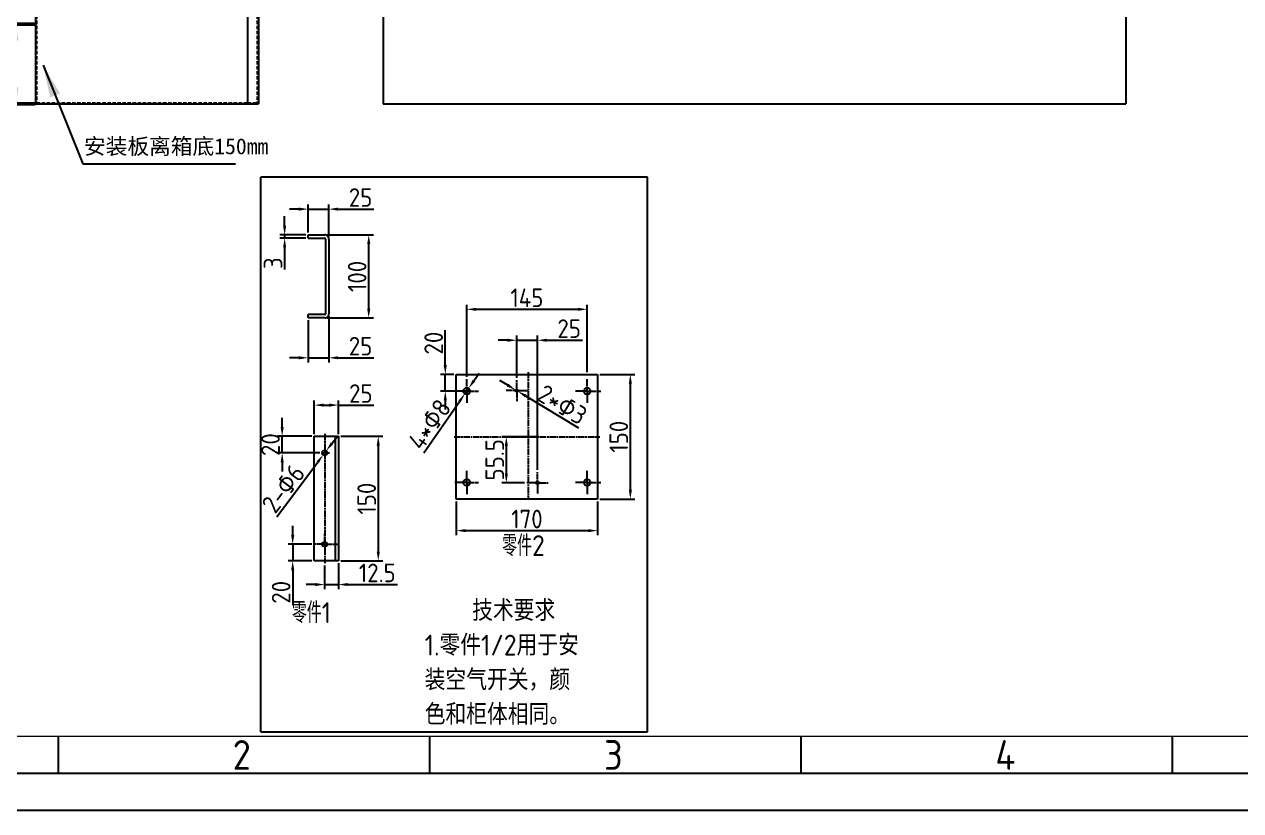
# Model space of a CAD drawing. Header units: millimetres. Extents: x 11314 to 23260, y 1528 to 5686.
# Drawn here: x 12905 to 15198, y 1528 to 3010 of the extents above; entities that cross this region are included whole.
import ezdxf

# ---------------------------------------------------------------- set-up
doc = ezdxf.new("R2010")
doc.units = ezdxf.units.MM
for name, pattern in [('AM_ISO08W050', [18, 12, -1.5, 3, -1.5]), ('AM_ISO08W050x2', [9, 6, -0.75, 1.5, -0.75]), ('Amconstr', [9999, 9999, 0]), ('HIDDEN', [9.525, 6.35, -3.175])]:
    doc.linetypes.add(name, pattern=pattern)
for name, color, linetype, lineweight in [('AM_0', 7, 'Continuous', 50), ('AM_5', 3, 'Continuous', 25), ('AM_7', 4, 'AM_ISO08W050', 25), ('AM_BOR', 7, 'Continuous', 50), ('电缆线', 3, 'Amconstr', 30)]:
    doc.layers.add(name, color=color, linetype=linetype, lineweight=lineweight)
doc.styles.add('HZTXT', font='GENISO', dxfattribs={"bigfont": 'HZTXT'})
doc.styles.add('SLDTEXTSTYLE21', font='TXT', dxfattribs={"width": 0.7})
doc.styles.get("Standard").update_dxf_attribs({"font": 'ISOCP.SHX', "bigfont": 'gbcbig.shx'})
doc.dimstyles.new('AM_GB', dxfattribs={"dimtxt": 3.5, "dimasz": 3.5, "dimexe": 1, "dimexo": 1, "dimgap": 1.5, "dimtad": 1, "dimdsep": 46, "dimtxsty": 'Standard', "dimcen": 0, "dimclrd": 256, "dimclre": 256, "dimclrt": 2, "dimadec": 0, "dimazin": 2, "dimtp": 0.1, "dimtm": 0.1, "dimtfac": 0.71, "dimtdec": 3, "dimtmove": 0, "dimatfit": 3, "dimfxl": 1, "dimlwd": -1, "dimlwe": -1, "dimarcsym": 0})
doc.dimstyles.new('ISO-25', dxfattribs={"dimtxt": 2.5, "dimasz": 2.5, "dimexe": 1.25, "dimexo": 0.625, "dimtad": 1, "dimtxsty": 'Standard', "dimcen": 2.5, "dimadec": 0, "dimazin": 0, "dimtfac": 1, "dimtmove": 0, "dimatfit": 3, "dimfxl": 1, "dimarcsym": 0})
doc.dimstyles.new('ISO-25$0', dxfattribs={"dimtxt": 2.5, "dimasz": 2.5, "dimexe": 1.25, "dimexo": 0.625, "dimtad": 1, "dimtxsty": 'Standard', "dimcen": 2.5, "dimadec": 0, "dimazin": 0, "dimtfac": 1, "dimtmove": 0, "dimatfit": 3, "dimfxl": 1, "dimarcsym": 0})
doc.dimstyles.new('SLDDIMSTYLE11', dxfattribs={"dimtxt": 52.5, "dimasz": 61.2, "dimexe": 0, "dimexo": 0.0625, "dimgap": 13.125, "dimtad": 1, "dimdec": 3, "dimlfac": 1.333333, "dimrnd": 1e-09, "dimzin": 12, "dimdsep": 46, "dimtxsty": 'SLDTEXTSTYLE21', "dimsah": 1, "dimcen": 0.09, "dimadec": 0, "dimazin": 3, "dimtfac": 1, "dimtdec": 3, "dimtmove": 0, "dimatfit": 0, "dimfxl": 1, "dimfrac": 2, "dimtolj": 1, "dimtzin": 12, "dimarcsym": 0})

# ---------------------------------------------------------------- blocks, each defined once
blk = doc.blocks.new('JG-A3')
at = {"layer": 'AM_BOR', "color": 50, "lineweight": 20}
blk.add_line((410, 10), (20, 10), dxfattribs=at)
at = {"layer": 'AM_BOR', "color": 1, "lineweight": 25}
for p, q in [((65, 10), (65, 5)), ((115, 10), (115, 5)), ((165, 10), (165, 5)), ((215, 10), (215, 5)), ((415, 5), (15, 5)), ((420, 0), (0, 0))]:
    blk.add_line(p, q, dxfattribs=at)
for s, p in [('2', (88.5, 5.5)), ('3', (138.5, 5.5)), ('4', (191.2, 5.5))]:
    blk.add_text(s, height=4, dxfattribs=at).set_placement(p)
blk = doc.blocks.new('*D131')
at = {"layer": 'AM_0', "color": 3, "linetype": 'ByBlock', "transparency": 16777216}
for p, q in [((12927.5, 3009.7), (12888.1, 3009.7)), ((12925.5, 2859.7), (12888.1, 2859.7))]:
    blk.add_line(p, q, dxfattribs=at)
at = {"layer": 'AM_0', "color": 3, "linetype": 'ByBlock', "lineweight": 0, "transparency": 16777216}
blk.add_line((12889.1, 2890.7), (12889.1, 2978.7), dxfattribs=at)
at = {"layer": 'AM_0', "color": 3, "lineweight": -2, "transparency": 16777216}
for points in [[(12884, 2978.7), (12894.3, 2978.7), (12889.1, 3009.7)], [(12884, 2890.7), (12894.3, 2890.7), (12889.1, 2859.7)]]:
    blk.add_solid(points, dxfattribs=at)
at = {"layer": 'Defpoints', "color": 0, "lineweight": -2, "transparency": 16777216}
for p in [(12889.1, 3009.7), (12928.5, 3009.7), (12926.5, 2859.7)]:
    blk.add_point(p, dxfattribs=at)
at = {"layer": 'AM_0', "color": 2, "lineweight": -2, "transparency": 16777216, "insert": (12848, 2934.7), "char_height": 52, "attachment_point": 2, "rotation": 90}
blk.add_mtext('{\\fSimSun|b0|i0|c134|p2;\\H0.7619x;\\Ftxt|c134;150}', dxfattribs=at)
blk = doc.blocks.new('*D171')
at = {"layer": 'AM_5', "lineweight": -2, "transparency": 16777216}
for p, q in [((13479.3, 2459.8), (13479.3, 2372.5)), ((13440.2, 2452), (13440.2, 2372.5)), ((13422.7, 2381.2), (13405.2, 2381.2)), ((13440.2, 2381.2), (13479.3, 2381.2)), ((13496.8, 2381.2), (13563.9, 2381.2))]:
    blk.add_line(p, q, dxfattribs=at)
for points in [[(13422.7, 2384.1), (13422.7, 2378.3), (13440.2, 2381.2)], [(13496.8, 2384.1), (13496.8, 2378.3), (13479.3, 2381.2)]]:
    blk.add_solid(points, dxfattribs=at)
at = {"layer": 'Defpoints', "color": 0, "lineweight": -2, "transparency": 16777216}
for p in [(13440.2, 2456.4), (13479.3, 2464.2), (13479.3, 2381.2)]:
    blk.add_point(p, dxfattribs=at)
at = {"layer": 'AM_5', "color": 2, "lineweight": -2, "transparency": 16777216, "insert": (13539.1, 2403.1), "char_height": 35, "attachment_point": 5}
blk.add_mtext('25', dxfattribs=at)
blk = doc.blocks.new('*D172')
at = {"layer": 'AM_5', "lineweight": -2, "transparency": 16777216}
for p, q in [((13475.9, 2612.9), (13563.2, 2612.9)), ((13554.5, 2473.9), (13554.5, 2595.4)), ((13475.9, 2456.4), (13563.2, 2456.4))]:
    blk.add_line(p, q, dxfattribs=at)
for points in [[(13551.5, 2595.4), (13557.4, 2595.4), (13554.5, 2612.9)], [(13551.5, 2473.9), (13557.4, 2473.9), (13554.5, 2456.4)]]:
    blk.add_solid(points, dxfattribs=at)
at = {"layer": 'Defpoints', "color": 0, "lineweight": -2, "transparency": 16777216}
for p in [(13471.5, 2612.9), (13554.5, 2612.9), (13471.5, 2456.4)]:
    blk.add_point(p, dxfattribs=at)
at = {"layer": 'AM_5', "color": 2, "lineweight": -2, "transparency": 16777216, "insert": (13532.6, 2534.6), "char_height": 35, "attachment_point": 5, "rotation": 90}
blk.add_mtext('100', dxfattribs=at)
blk = doc.blocks.new('*D173')
at = {"layer": 'AM_5', "lineweight": -2, "transparency": 16777216}
for p, q in [((13422.7, 2661.4), (13405.2, 2661.4)), ((13440.2, 2617.3), (13440.2, 2670.2)), ((13440.2, 2661.4), (13479.3, 2661.4)), ((13479.3, 2609.5), (13479.3, 2670.2)), ((13496.8, 2661.4), (13563.9, 2661.4))]:
    blk.add_line(p, q, dxfattribs=at)
for points in [[(13422.7, 2664.3), (13422.7, 2658.5), (13440.2, 2661.4)], [(13496.8, 2664.3), (13496.8, 2658.5), (13479.3, 2661.4)]]:
    blk.add_solid(points, dxfattribs=at)
at = {"layer": 'Defpoints', "color": 0, "lineweight": -2, "transparency": 16777216}
for p in [(13479.3, 2661.4), (13440.2, 2612.9), (13479.3, 2605.1)]:
    blk.add_point(p, dxfattribs=at)
at = {"layer": 'AM_5', "color": 2, "lineweight": -2, "transparency": 16777216, "insert": (13539.1, 2683.3), "char_height": 35, "attachment_point": 5}
blk.add_mtext('25', dxfattribs=at)
blk = doc.blocks.new('*D174')
at = {"layer": 'AM_5', "lineweight": -2, "transparency": 16777216}
for p, q in [((13395.9, 2630.4), (13395.9, 2647.9)), ((13435.8, 2612.9), (13387.2, 2612.9)), ((13435.8, 2606.7), (13387.2, 2606.7)), ((13395.9, 2612.9), (13395.9, 2606.7)), ((13395.9, 2589.2), (13395.9, 2547.5))]:
    blk.add_line(p, q, dxfattribs=at)
for points in [[(13393, 2630.4), (13398.9, 2630.4), (13395.9, 2612.9)], [(13393, 2589.2), (13398.9, 2589.2), (13395.9, 2606.7)]]:
    blk.add_solid(points, dxfattribs=at)
at = {"layer": 'Defpoints', "color": 0, "lineweight": -2, "transparency": 16777216}
for p in [(13395.9, 2606.7), (13440.2, 2612.9), (13440.2, 2606.7)]:
    blk.add_point(p, dxfattribs=at)
at = {"layer": 'AM_5', "color": 2, "lineweight": -2, "transparency": 16777216, "insert": (13374.1, 2559.6), "char_height": 35, "width": 12.104, "attachment_point": 5, "rotation": 90}
blk.add_mtext('3', dxfattribs=at)
blk = doc.blocks.new('*D175')
at = {"layer": 'AM_5', "lineweight": -2, "transparency": 16777216}
for p, q in [((13719.6, 2110.6), (13719.6, 2046.7)), ((13985.8, 2110.6), (13985.8, 2046.7)), ((13737.1, 2055.5), (13968.3, 2055.5))]:
    blk.add_line(p, q, dxfattribs=at)
for points in [[(13737.1, 2058.4), (13737.1, 2052.6), (13719.6, 2055.5)], [(13968.3, 2058.4), (13968.3, 2052.6), (13985.8, 2055.5)]]:
    blk.add_solid(points, dxfattribs=at)
at = {"layer": 'Defpoints', "color": 0, "lineweight": -2, "transparency": 16777216}
for p in [(13719.6, 2115), (13985.8, 2115), (13985.8, 2055.5)]:
    blk.add_point(p, dxfattribs=at)
at = {"layer": 'AM_5', "color": 2, "lineweight": -2, "transparency": 16777216, "insert": (13852.7, 2077.4), "char_height": 35, "attachment_point": 5}
blk.add_mtext('170', dxfattribs=at)
blk = doc.blocks.new('*D176')
at = {"layer": 'AM_5', "lineweight": -2, "transparency": 16777216}
for p, q in [((13484.8, 2219.7), (13495.3, 2233.6)), ((13474.3, 2205.7), (13468.6, 2198.2)), ((13381, 2081.8), (13458.1, 2184.2))]:
    blk.add_line(p, q, dxfattribs=at)
for points in [[(13482.5, 2221.4), (13487.1, 2217.9), (13474.3, 2205.7)], [(13455.8, 2186), (13460.4, 2182.4), (13468.6, 2198.2)]]:
    blk.add_solid(points, dxfattribs=at)
at = {"layer": 'Defpoints', "color": 0, "lineweight": -2, "transparency": 16777216}
for p in [(13474.3, 2205.7), (13468.6, 2198.2)]:
    blk.add_point(p, dxfattribs=at)
at = {"layer": 'AM_5', "color": 2, "lineweight": -2, "transparency": 16777216, "insert": (13393.5, 2134.8), "char_height": 35, "width": 52.56, "attachment_point": 5, "rotation": 53.0184}
blk.add_mtext('2-Φ6', dxfattribs=at)
blk = doc.blocks.new('*D177')
at = {"layer": 'AM_5', "lineweight": -2, "transparency": 16777216}
for p, q in [((13391.3, 2250.8), (13391.3, 2268.3)), ((13447.5, 2233.3), (13382.5, 2233.3)), ((13391.3, 2201.9), (13391.3, 2233.3)), ((13462.4, 2201.9), (13382.5, 2201.9)), ((13391.3, 2184.4), (13391.3, 2166.9))]:
    blk.add_line(p, q, dxfattribs=at)
for points in [[(13388.4, 2250.8), (13394.2, 2250.8), (13391.3, 2233.3)], [(13388.4, 2184.4), (13394.2, 2184.4), (13391.3, 2201.9)]]:
    blk.add_solid(points, dxfattribs=at)
at = {"layer": 'Defpoints', "color": 0, "lineweight": -2, "transparency": 16777216}
for p in [(13391.3, 2233.3), (13451.9, 2233.3), (13466.7, 2201.9)]:
    blk.add_point(p, dxfattribs=at)
at = {"layer": 'AM_5', "color": 2, "lineweight": -2, "transparency": 16777216, "insert": (13369.4, 2217.6), "char_height": 35, "attachment_point": 5, "rotation": 90}
blk.add_mtext('20', dxfattribs=at)
blk = doc.blocks.new('*D178')
at = {"layer": 'AM_5', "lineweight": -2, "transparency": 16777216}
for p, q in [((13698.8, 2367.4), (13698.8, 2433)), ((13715.2, 2349.9), (13690, 2349.9)), ((13698.8, 2318.5), (13698.8, 2349.9)), ((13734.8, 2318.5), (13690, 2318.5)), ((13698.8, 2301), (13698.8, 2283.5))]:
    blk.add_line(p, q, dxfattribs=at)
for points in [[(13695.8, 2367.4), (13701.7, 2367.4), (13698.8, 2349.9)], [(13695.8, 2301), (13701.7, 2301), (13698.8, 2318.5)]]:
    blk.add_solid(points, dxfattribs=at)
at = {"layer": 'Defpoints', "color": 0, "lineweight": -2, "transparency": 16777216}
for p in [(13698.8, 2349.9), (13719.6, 2349.9), (13739.2, 2318.5)]:
    blk.add_point(p, dxfattribs=at)
at = {"layer": 'AM_5', "color": 2, "lineweight": -2, "transparency": 16777216, "insert": (13676.9, 2408.9), "char_height": 35, "attachment_point": 5, "rotation": 90}
blk.add_mtext('20', dxfattribs=at)
blk = doc.blocks.new('*D167')
at = {"layer": 'AM_5', "lineweight": -2, "transparency": 16777216}
for p, q in [((13739.2, 2345.1), (13739.2, 2481.3)), ((13966.2, 2354.2), (13966.2, 2481.3)), ((13756.7, 2472.6), (13948.7, 2472.6))]:
    blk.add_line(p, q, dxfattribs=at)
for points in [[(13756.7, 2475.5), (13756.7, 2469.6), (13739.2, 2472.6)], [(13948.7, 2475.5), (13948.7, 2469.6), (13966.2, 2472.6)]]:
    blk.add_solid(points, dxfattribs=at)
at = {"layer": 'Defpoints', "color": 0, "lineweight": -2, "transparency": 16777216}
for p in [(13966.2, 2472.6), (13739.2, 2340.7), (13966.2, 2349.9)]:
    blk.add_point(p, dxfattribs=at)
at = {"layer": 'AM_5', "color": 2, "lineweight": -2, "transparency": 16777216, "insert": (13852.7, 2494.4), "char_height": 35, "attachment_point": 5}
blk.add_mtext('145', dxfattribs=at)
blk = doc.blocks.new('*D179')
at = {"layer": 'AM_5', "lineweight": -2, "transparency": 16777216}
for p, q in [((13451.9, 2237.6), (13451.9, 2300.8)), ((13497.3, 2237.6), (13497.3, 2300.8)), ((13469.4, 2292.1), (13479.8, 2292.1)), ((13497.3, 2292.1), (13564.4, 2292.1))]:
    blk.add_line(p, q, dxfattribs=at)
for points in [[(13469.4, 2295), (13469.4, 2289.1), (13451.9, 2292.1)], [(13479.8, 2295), (13479.8, 2289.1), (13497.3, 2292.1)]]:
    blk.add_solid(points, dxfattribs=at)
at = {"layer": 'Defpoints', "color": 0, "lineweight": -2, "transparency": 16777216}
for p in [(13497.3, 2292.1), (13451.9, 2233.3), (13497.3, 2233.3)]:
    blk.add_point(p, dxfattribs=at)
at = {"layer": 'AM_5', "color": 2, "lineweight": -2, "transparency": 16777216, "insert": (13539.6, 2313.9), "char_height": 35, "attachment_point": 5}
blk.add_mtext('25', dxfattribs=at)
blk = doc.blocks.new('*D180')
at = {"layer": 'AM_5', "lineweight": -2, "transparency": 16777216}
for p, q in [((13501.7, 2233.3), (13581.2, 2233.3)), ((13572.4, 2215.8), (13572.4, 2015.9)), ((13501.7, 1998.4), (13581.2, 1998.4))]:
    blk.add_line(p, q, dxfattribs=at)
for points in [[(13569.5, 2215.8), (13575.4, 2215.8), (13572.4, 2233.3)], [(13569.5, 2015.9), (13575.4, 2015.9), (13572.4, 1998.4)]]:
    blk.add_solid(points, dxfattribs=at)
at = {"layer": 'Defpoints', "color": 0, "lineweight": -2, "transparency": 16777216}
for p in [(13497.3, 2233.3), (13497.3, 1998.4), (13572.4, 1998.4)]:
    blk.add_point(p, dxfattribs=at)
at = {"layer": 'AM_5', "color": 2, "lineweight": -2, "transparency": 16777216, "insert": (13550.6, 2115.8), "char_height": 35, "attachment_point": 5, "rotation": 90}
blk.add_mtext('150', dxfattribs=at)
blk = doc.blocks.new('*D181')
at = {"layer": 'AM_5', "lineweight": -2, "transparency": 16777216}
for p, q in [((13990.2, 2349.9), (14056.4, 2349.9)), ((14047.6, 2332.4), (14047.6, 2132.5)), ((13990.2, 2115), (14056.4, 2115))]:
    blk.add_line(p, q, dxfattribs=at)
for points in [[(14044.7, 2332.4), (14050.6, 2332.4), (14047.6, 2349.9)], [(14044.7, 2132.5), (14050.6, 2132.5), (14047.6, 2115)]]:
    blk.add_solid(points, dxfattribs=at)
at = {"layer": 'Defpoints', "color": 0, "lineweight": -2, "transparency": 16777216}
for p in [(13985.8, 2349.9), (13985.8, 2115), (14047.6, 2115)]:
    blk.add_point(p, dxfattribs=at)
at = {"layer": 'AM_5', "color": 2, "lineweight": -2, "transparency": 16777216, "insert": (14025.8, 2232.4), "char_height": 35, "attachment_point": 5, "rotation": 90}
blk.add_mtext('150', dxfattribs=at)
blk = doc.blocks.new('*D182')
at = {"layer": 'AM_5', "lineweight": -2, "transparency": 16777216}
for p, q in [((13411.1, 2047.2), (13411.1, 2064.7)), ((13447.3, 2029.7), (13402.4, 2029.7)), ((13411.1, 2029.7), (13411.1, 1998.4)), ((13447.3, 1998.4), (13402.4, 1998.4)), ((13411.1, 1980.9), (13411.1, 1915.2))]:
    blk.add_line(p, q, dxfattribs=at)
for points in [[(13408.2, 2047.2), (13414.1, 2047.2), (13411.1, 2029.7)], [(13408.2, 1980.9), (13414.1, 1980.9), (13411.1, 1998.4)]]:
    blk.add_solid(points, dxfattribs=at)
at = {"layer": 'Defpoints', "color": 0, "lineweight": -2, "transparency": 16777216}
for p in [(13451.7, 2029.7), (13411.1, 1998.4), (13451.7, 1998.4)]:
    blk.add_point(p, dxfattribs=at)
at = {"layer": 'AM_5', "color": 2, "lineweight": -2, "transparency": 16777216, "insert": (13389.3, 1939.3), "char_height": 35, "attachment_point": 5, "rotation": 90}
blk.add_mtext('20', dxfattribs=at)
blk = doc.blocks.new('*D183')
at = {"layer": 'AM_5', "lineweight": -2, "transparency": 16777216}
for p, q in [((13875.2, 2232.4), (13805.1, 2232.4)), ((13813.9, 2163), (13813.9, 2214.9)), ((13848.4, 2145.5), (13805.1, 2145.5))]:
    blk.add_line(p, q, dxfattribs=at)
for points in [[(13810.9, 2214.9), (13816.8, 2214.9), (13813.9, 2232.4)], [(13810.9, 2163), (13816.8, 2163), (13813.9, 2145.5)]]:
    blk.add_solid(points, dxfattribs=at)
at = {"layer": 'Defpoints', "color": 0, "lineweight": -2, "transparency": 16777216}
for p in [(13813.9, 2232.4), (13879.6, 2232.4), (13852.8, 2145.5)]:
    blk.add_point(p, dxfattribs=at)
at = {"layer": 'AM_5', "color": 2, "lineweight": -2, "transparency": 16777216, "insert": (13792, 2189), "char_height": 35, "attachment_point": 5, "rotation": 90}
blk.add_mtext('55.5', dxfattribs=at)
blk = doc.blocks.new('*D184')
at = {"layer": 'AM_5', "lineweight": -2, "transparency": 16777216}
for p, q in [((13816, 2414.3), (13798.5, 2414.3)), ((13833.5, 2343.5), (13833.5, 2423.1)), ((13833.5, 2414.3), (13872.6, 2414.3)), ((13872.6, 2169.8), (13872.6, 2423.1)), ((13890.1, 2414.3), (13957.2, 2414.3))]:
    blk.add_line(p, q, dxfattribs=at)
for points in [[(13816, 2417.2), (13816, 2411.4), (13833.5, 2414.3)], [(13890.1, 2417.2), (13890.1, 2411.4), (13872.6, 2414.3)]]:
    blk.add_solid(points, dxfattribs=at)
at = {"layer": 'Defpoints', "color": 0, "lineweight": -2, "transparency": 16777216}
for p in [(13872.6, 2414.3), (13833.5, 2339.2), (13872.6, 2165.4)]:
    blk.add_point(p, dxfattribs=at)
at = {"layer": 'AM_5', "color": 2, "lineweight": -2, "transparency": 16777216, "insert": (13932.4, 2436.2), "char_height": 35, "attachment_point": 5}
blk.add_mtext('25', dxfattribs=at)
blk = doc.blocks.new('*D168')
at = {"layer": 'AM_5', "lineweight": -2, "transparency": 16777216}
for p, q in [((13752.7, 2338.1), (13762.7, 2352.4)), ((13742.8, 2323.7), (13735.6, 2313.4)), ((13658.1, 2202), (13725.6, 2299))]:
    blk.add_line(p, q, dxfattribs=at)
for points in [[(13750.3, 2339.7), (13755.1, 2336.4), (13742.8, 2323.7)], [(13723.2, 2300.7), (13728, 2297.4), (13735.6, 2313.4)]]:
    blk.add_solid(points, dxfattribs=at)
at = {"layer": 'Defpoints', "color": 0, "lineweight": -2, "transparency": 16777216}
for p in [(13742.8, 2323.7), (13735.6, 2313.4)]:
    blk.add_point(p, dxfattribs=at)
at = {"layer": 'AM_5', "color": 2, "lineweight": -2, "transparency": 16777216, "insert": (13668.9, 2255.8), "char_height": 35, "attachment_point": 5, "rotation": 55.188}
blk.add_mtext('4*Φ8', dxfattribs=at)
blk = doc.blocks.new('*D169')
at = {"layer": 'AM_5', "lineweight": -2, "transparency": 16777216}
for p, q in [((13816.5, 2329.6), (13801.5, 2338.6)), ((13831.5, 2320.5), (13835.5, 2318.1)), ((13950.8, 2248.7), (13850.5, 2309.1))]:
    blk.add_line(p, q, dxfattribs=at)
for points in [[(13818, 2332.1), (13815, 2327.1), (13831.5, 2320.5)], [(13852, 2311.6), (13849, 2306.6), (13835.5, 2318.1)]]:
    blk.add_solid(points, dxfattribs=at)
at = {"layer": 'Defpoints', "color": 0, "lineweight": -2, "transparency": 16777216}
for p in [(13831.5, 2320.5), (13835.5, 2318.1)]:
    blk.add_point(p, dxfattribs=at)
at = {"layer": 'AM_5', "color": 2, "lineweight": -2, "transparency": 16777216, "insert": (13919.4, 2293.1), "char_height": 35, "attachment_point": 5, "rotation": 328.9276}
blk.add_mtext('2*Φ3', dxfattribs=at)
blk = doc.blocks.new('*D170')
at = {"layer": 'AM_5', "lineweight": -2, "transparency": 16777216}
for p, q in [((13471.4, 1989.6), (13471.4, 1945.1)), ((13497.3, 1994), (13497.3, 1945.1)), ((13453.9, 1953.9), (13436.4, 1953.9)), ((13471.4, 1953.9), (13497.3, 1953.9)), ((13514.8, 1953.9), (13609, 1953.9))]:
    blk.add_line(p, q, dxfattribs=at)
for points in [[(13453.9, 1956.8), (13453.9, 1951), (13471.4, 1953.9)], [(13514.8, 1956.8), (13514.8, 1951), (13497.3, 1953.9)]]:
    blk.add_solid(points, dxfattribs=at)
at = {"layer": 'Defpoints', "color": 0, "lineweight": -2, "transparency": 16777216}
for p in [(13497.3, 1998.4), (13471.4, 1994), (13497.3, 1953.9)]:
    blk.add_point(p, dxfattribs=at)
at = {"layer": 'AM_5', "color": 2, "lineweight": -2, "transparency": 16777216, "insert": (13570.6, 1975.8), "char_height": 35, "attachment_point": 5}
blk.add_mtext('12.5', dxfattribs=at)

msp = doc.modelspace()

# ---------------------------------------------------------------- linework, layer by layer
at = {"color": 7, "linetype": 'Continuous', "lineweight": -2}
for p, q in [((12926.4699, 4359.6746), (12926.4699, 2859.6746)), ((13326.4699, 2859.6746), (13326.4699, 4359.6746)), ((13346.4699, 4359.6746), (13346.4699, 2859.6746)), ((13581.6939, 4359.6746), (13581.6939, 2859.6746)), ((14981.6939, 4359.6746), (14981.6939, 2859.6746)), ((12926.4699, 2859.6746), (13326.4699, 2859.6746)), ((13326.4699, 2859.6746), (13346.4699, 2859.6746)), ((13581.6939, 2859.6746), (14981.6939, 2859.6746)), ((14079.6769, 2721.8543), (13350.8113, 2721.8543)), ((13350.8113, 1676.1504), (13350.8113, 2721.8543)), ((14079.6769, 1676.1504), (14079.6769, 2721.8543))]:
    msp.add_line(p, q, dxfattribs=at)
at = {"color": 7, "linetype": 'HIDDEN', "lineweight": -2}
for p, q in [((12928.4699, 4359.6746), (12928.4699, 2861.6746)), ((13344.4699, 4359.6746), (13344.4699, 2861.6746)), ((12928.4699, 2927.8246), (12926.4699, 2927.8246)), ((12928.4699, 2927.1746), (12926.4699, 2927.1746)), ((12928.4699, 2925.7746), (12926.4699, 2925.7746)), ((12926.4699, 2923.5246), (12928.4699, 2923.5246)), ((12928.4699, 2920.7746), (12926.4699, 2920.7746)), ((12926.4699, 2898.5746), (12928.4699, 2898.5746)), ((12928.4699, 2895.8246), (12926.4699, 2895.8246)), ((12926.4699, 2893.5746), (12928.4699, 2893.5746)), ((12928.4699, 2892.1746), (12926.4699, 2892.1746)), ((12926.4699, 2891.5246), (12928.4699, 2891.5246)), ((12928.4699, 2861.6746), (13326.4699, 2861.6746)), ((12940.4699, 2861.6746), (12940.4699, 2859.6746)), ((12952.4699, 2859.6746), (12952.4699, 2861.6746)), ((12976.4699, 2861.6746), (12976.4699, 2859.6746)), ((13010.3699, 2861.6746), (13010.3699, 2859.6746)), ((13015.3699, 2861.6746), (13015.3699, 2859.6746)), ((13037.5699, 2859.6746), (13037.5699, 2861.6746)), ((13042.5699, 2859.6746), (13042.5699, 2861.6746)), ((13276.4699, 2861.6746), (13276.4699, 2859.6746)), ((13300.4699, 2861.6746), (13300.4699, 2859.6746)), ((13312.4699, 2859.6746), (13312.4699, 2861.6746)), ((13326.4699, 2861.6746), (13344.4699, 2861.6746))]:
    msp.add_line(p, q, dxfattribs=at)
at = {"color": 7, "true_color": 0xffffff}
msp.add_line((13015.2486, 2746.6561), (13303.1819, 2746.6561), dxfattribs=at)
at = {"color": 7, "lineweight": -2}
for centre, radius in [((13739.1767, 2318.5403), 6.2629), ((13833.489, 2319.3263), 2.3486), ((13966.209, 2318.5435), 6.2629), ((13739.1767, 2146.3101), 6.2629), ((13872.6322, 2145.5304), 2.3486), ((13966.209, 2146.3133), 6.2629)]:
    msp.add_circle(centre, radius, dxfattribs=at)
at = {"layer": 'AM_0', "lineweight": -2}
msp.add_line((13350.8113, 1676.1504), (14079.6769, 1676.1504), dxfattribs=at)
at = {"layer": 'AM_5', "color": 7, "lineweight": -2}
for p, q in [((13451.8754, 2233.2508), (13497.2816, 2233.2508)), ((13451.8754, 1998.3915), (13451.8754, 2233.2508)), ((13491.0186, 2233.2508), (13491.0186, 1998.3915)), ((13497.2816, 2233.2508), (13497.2816, 1998.3915)), ((13497.2057, 2222.2638), (13497.2057, 2222.2638)), ((13497.2816, 1998.3915), (13451.8754, 1998.3915))]:
    msp.add_line(p, q, dxfattribs=at)
for centre in [(13471.447, 2201.9362), (13471.447, 2029.7061)]:
    msp.add_circle(centre, 4.6972, dxfattribs=at)
at = {"layer": 'AM_7', "linetype": 'AM_ISO08W050x2', "lineweight": -2}
for p, q in [((13739.1767, 2318.5403), (13739.1767, 2340.7361)), ((13833.489, 2319.3263), (13833.489, 2339.1735)), ((13966.209, 2318.5435), (13966.209, 2340.7392)), ((13739.1767, 2318.5403), (13716.981, 2318.5403)), ((13739.1767, 2318.5403), (13761.3725, 2318.5403)), ((13739.1767, 2318.5403), (13739.1767, 2296.3445)), ((13833.489, 2319.3263), (13813.6418, 2319.3263)), ((13833.489, 2319.3263), (13853.3361, 2319.3263)), ((13833.489, 2319.3263), (13833.489, 2299.4791)), ((13966.209, 2318.5435), (13944.0132, 2318.5435)), ((13966.209, 2318.5435), (13992.3191, 2318.5435)), ((13966.209, 2318.5435), (13966.209, 2296.3477)), ((13465.7804, 2201.9362), (13480.5189, 2201.9362)), ((13739.1767, 2146.3101), (13739.1767, 2168.5059)), ((13872.6322, 2145.5304), (13872.6322, 2165.3776)), ((13966.209, 2146.3133), (13966.209, 2168.5091)), ((13739.1767, 2146.3101), (13716.981, 2146.3101)), ((13739.1767, 2146.3101), (13761.3725, 2146.3101)), ((13739.1767, 2146.3101), (13739.1767, 2124.1144)), ((13872.6322, 2145.5304), (13852.785, 2145.5304)), ((13872.6322, 2145.5304), (13892.4794, 2145.5304)), ((13872.6322, 2145.5304), (13872.6322, 2125.6833)), ((13966.209, 2146.3133), (13944.0132, 2146.3133)), ((13966.209, 2146.3133), (13992.3191, 2146.3133)), ((13966.209, 2146.3133), (13966.209, 2124.1175))]:
    msp.add_line(p, q, dxfattribs=at)
at = {"layer": 'AM_7', "lineweight": -2}
for p, q in [((13855.0177, 2354.2327), (13855.0177, 2116.887)), ((13715.2321, 2232.4284), (13990.1552, 2232.4284))]:
    msp.add_line(p, q, dxfattribs=at)
at = {"layer": 'AM_7', "color": 4, "lineweight": -2}
msp.add_line((13471.447, 2237.6254), (13471.447, 1994.0168), dxfattribs=at)
at = {"layer": 'AM_7', "color": 4, "linetype": 'AM_ISO08W050x2', "lineweight": -2}
for q in [(13471.447, 2049.4671), (13451.686, 2029.7061), (13497.471, 2029.7061), (13471.447, 2009.945)]:
    msp.add_line((13471.447, 2029.7061), q, dxfattribs=at)
at = {"layer": '电缆线', "color": 7, "lineweight": -2}
for p, q in [((13440.1647, 2612.9339), (13471.4793, 2612.9339)), ((13440.1647, 2606.671), (13440.1647, 2612.9339)), ((13440.1647, 2606.671), (13471.4793, 2606.671)), ((13473.045, 2605.1052), (13473.045, 2464.1897)), ((13479.3079, 2605.1052), (13479.3079, 2464.1897)), ((13471.4793, 2462.6239), (13440.1647, 2462.6239)), ((13440.1647, 2456.361), (13440.1647, 2462.6239)), ((13471.4793, 2456.361), (13440.1647, 2456.361)), ((13719.6067, 2349.858), (13985.7806, 2349.858)), ((13719.6067, 2114.9987), (13719.6067, 2349.858)), ((13985.7806, 2349.858), (13985.7806, 2114.9987)), ((13985.7806, 2114.9987), (13719.6067, 2114.9987))]:
    msp.add_line(p, q, dxfattribs=at)
for centre, radius, start, end in [((13471.4793, 2605.1052), 7.8286, 0, 90), ((13471.4793, 2605.1052), 1.5657, 0, 90), ((13471.4793, 2464.1897), 7.8286, 270, 0), ((13471.4793, 2464.1897), 1.5657, 270, 0)]:
    msp.add_arc(centre, radius, start, end, dxfattribs=at)

# ---------------------------------------------------------------- block references
at = {"lineweight": 0, "xscale": 14, "yscale": 14, "zscale": 14}
msp.add_blockref('JG-A3', (12058.9465, 1527.7504), dxfattribs=at)

# ---------------------------------------------------------------- texts
at = {"insert": (13017.7015, 2794.8433), "char_height": 30, "width": 393.414981, "attachment_point": 1}
msp.add_mtext('{\\fSimSun|b0|i0|c134|p2;安装板离箱底150mm}', dxfattribs=at)
at = {"layer": '电缆线', "color": 7, "lineweight": -2, "attachment_point": 1}
for s, insert, char_height, width in [('零件2', (13806.0119, 2046.8488), 39.14322, 160.480766), ('{\\Fisocp,gbcbig|c134;零件}1', (13409.5508, 1920.4709), 39.143216, 160.480813)]:
    msp.add_mtext(s, dxfattribs=dict(at, insert=insert, char_height=char_height, width=width))
at = {"layer": '电缆线', "color": 7, "lineweight": -2, "insert": (13659.9784, 1924.5235), "char_height": 39.143216, "width": 295.943381, "attachment_point": 1, "style": 'HZTXT'}
msp.add_mtext('    技术要求\\P1.零件1/2用于安装空气开关，颜色和柜体相同。', dxfattribs=at)

# ---------------------------------------------------------------- dimensions: what is measured, and where the dimension line sits
at = {"layer": 'AM_0', "lineweight": -2}
dim = msp.add_linear_dim(base=(12889.1421, 3009.6746), p1=(12926.4699, 2859.6746), p2=(12928.4699, 3009.6746), angle=90, text='{\\fSimSun|b0|i0|c134|p2;\\H0.7619x;\\Ftxt|c134;<>}', dimstyle='AM_GB', override={"dimtxt": 52, "dimasz": 31, "dimclrd": 3, "dimclre": 3, "dimlwd": 0}, dxfattribs=at)
dim.commit()
dim.dimension.update_dxf_attribs({"geometry": '*D131', "text_midpoint": (12889.1421, 2934.6746), "dimtype": 160})
at = {"layer": 'AM_5', "color": 7, "lineweight": -2}
for base, p1, p2, text, picture, middle in [((13479.3079, 2661.4297), (13440.1647, 2612.9339), (13479.3079, 2605.1052), '25', '*D173', (13539.1022, 2661.4297)), ((13966.209, 2472.5622), (13739.1767, 2340.7361), (13966.209, 2349.858), '145', '*D167', (13852.6928, 2472.5622)), ((13985.7806, 2055.4866), (13719.6067, 2114.9987), (13985.7806, 2114.9987), '170', '*D175', (13852.6936, 2055.4866))]:
    dim = msp.add_linear_dim(base=base, p1=p1, p2=p2, text=text, dimstyle='ISO-25$0', override={"dimscale": 7, "dimtxt": 5, "dimclrd": 256, "dimclre": 256, "dimclrt": 2}, dxfattribs=at)
    dim.commit()
    dim.dimension.update_dxf_attribs({"geometry": picture, "text_midpoint": middle, "dimtype": 160})
for base, p1, p2, text, override, picture, middle in [((13395.947, 2606.671), (13440.1647, 2612.9339), (13440.1647, 2606.671), '3', {"dimscale": 7, "dimtxt": 5, "dimclrd": 256, "dimclre": 256, "dimclrt": 2}, '*D174', (13374.072, 2559.5711)), ((13554.4629, 2612.9339), (13471.4793, 2456.361), (13471.4793, 2612.9339), '100', {"dimscale": 7, "dimtxt": 5, "dimclrd": 256, "dimclre": 256, "dimclrt": 2}, '*D172', (13532.5879, 2534.6474)), ((13572.4365, 1998.3915), (13497.2816, 2233.2508), (13497.2816, 1998.3915), '150', {"dimscale": 7, "dimtxt": 5, "dimasz": 2.5, "dimclrd": 256, "dimclre": 256, "dimclrt": 2}, '*D180', (13550.5615, 2115.8211)), ((13411.1376, 1998.3915), (13451.686, 2029.7061), (13451.686, 1998.3915), '20', {"dimscale": 7, "dimtxt": 5, "dimclrd": 256, "dimclre": 256, "dimclrt": 2}, '*D182', (13389.2591, 1939.3083))]:
    dim = msp.add_linear_dim(base=base, p1=p1, p2=p2, angle=90, text=text, dimstyle='ISO-25$0', override=override, dxfattribs=at)
    dim.commit()
    dim.dimension.update_dxf_attribs({"geometry": picture, "text_midpoint": middle})
for base, p1, p2, text, picture, middle in [((13479.3079, 2381.206), (13440.1647, 2456.361), (13479.3079, 2464.1897), '25', '*D171', (13539.1022, 2403.0845)), ((13872.6322, 2414.3285), (13833.489, 2339.1735), (13872.6322, 2165.3776), '25', '*D184', (13932.4264, 2436.2069)), ((13497.2816, 2292.0616), (13451.8754, 2233.2508), (13497.2816, 2233.2508), '25', '*D179', (13539.5758, 2313.9401)), ((13497.2816, 1953.8896), (13471.447, 1994.0168), (13497.2816, 1998.3915), '12.5', '*D170', (13570.6314, 1975.768))]:
    dim = msp.add_linear_dim(base=base, p1=p1, p2=p2, text=text, dimstyle='ISO-25$0', override={"dimscale": 7, "dimtxt": 5, "dimclrd": 256, "dimclre": 256, "dimclrt": 2}, dxfattribs=at)
    dim.commit()
    dim.dimension.update_dxf_attribs({"geometry": picture, "text_midpoint": middle})
for base, p1, p2, text, picture, middle in [((13698.7644, 2349.858), (13739.1767, 2318.5403), (13719.6067, 2349.858), '20', '*D178', (13698.7644, 2408.9412)), ((14047.6451, 2114.9987), (13985.7806, 2349.858), (13985.7806, 2114.9987), '150', '*D181', (14047.6451, 2232.4284)), ((13391.2898, 2233.2508), (13466.7499, 2201.9362), (13451.8754, 2233.2508), '20', '*D177', (13391.2898, 2217.5935)), ((13813.8628, 2232.4284), (13852.785, 2145.5304), (13879.5535, 2232.4284), '55.5', '*D183', (13813.8628, 2188.9794))]:
    dim = msp.add_linear_dim(base=base, p1=p1, p2=p2, angle=90, text=text, dimstyle='ISO-25$0', override={"dimscale": 7, "dimtxt": 5, "dimclrd": 256, "dimclre": 256, "dimclrt": 2}, dxfattribs=at)
    dim.commit()
    dim.dimension.update_dxf_attribs({"geometry": picture, "text_midpoint": middle, "dimtype": 160})
for p1, p2, text, override, picture, middle in [((13742.7521, 2323.6823), (13735.6013, 2313.3982), '4*Φ8', {"dimscale": 7, "dimtxt": 5, "dimasz": 2.5, "dimclrd": 256, "dimclre": 256, "dimclrt": 2}, '*D168', (13668.9082, 2255.8001)), ((13831.4774, 2320.5385), (13835.5006, 2318.1142), '2*Φ3', {"dimscale": 7, "dimtxt": 5, "dimclrd": 256, "dimclre": 256, "dimclrt": 2}, '*D169', (13919.4106, 2293.0949))]:
    dim = msp.add_diameter_dim_2p(p1=p1, p2=p2, text=text, dimstyle='ISO-25', override=override, dxfattribs=at)
    dim.commit()
    dim.dimension.update_dxf_attribs({"geometry": picture, "text_midpoint": middle})
dim = msp.add_diameter_dim_2p(p1=(13474.2727, 2205.6885), p2=(13468.6214, 2198.184), text='2-Φ6', dimstyle='ISO-25', override={"dimscale": 7, "dimtxt": 5, "dimclrd": 256, "dimclre": 256, "dimclrt": 2}, dxfattribs=at)
dim.commit()
dim.dimension.update_dxf_attribs({"geometry": '*D176', "text_midpoint": (13411.0101, 2121.6799), "dimtype": 163})

# ---------------------------------------------------------------- leaders
at = {"color": 7, "linetype": 'Continuous', "lineweight": 0, "true_color": 0xffffff}
msp.add_leader([(12940.5272, 2932.4176), (13015.2486, 2746.6561)], dimstyle='SLDDIMSTYLE11', dxfattribs=at)

doc.saveas('drawing.dxf')
